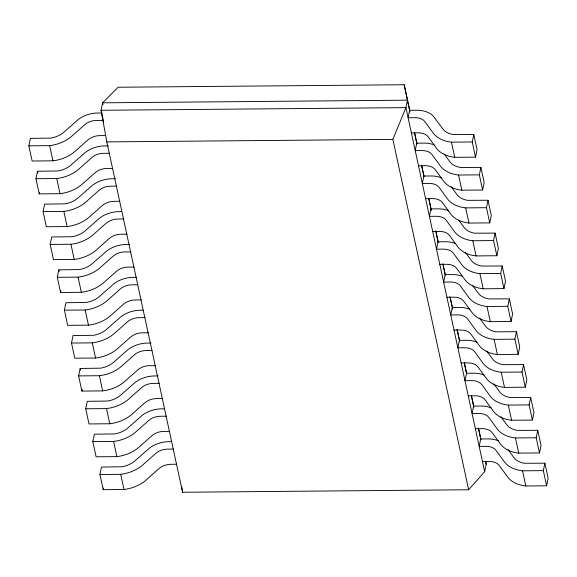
<?xml version="1.0" encoding="UTF-8"?>
<svg xmlns="http://www.w3.org/2000/svg" width="577" height="577" viewBox="0 0 577 577"><rect width="100%" height="100%" fill="white"/><g stroke="black" fill="none" stroke-linecap="round" stroke-linejoin="round"><path stroke-width="0.87" d="M105.692 135.573L99.626 135.624A13.235 9.052 -12.2 0 0 88.007 139.858L75.089 151.318A30.732 21.01 -12.2 0 1 52.918 160.824L32.132 161.012L28.85 145.837L30.393 138.386L50.877 138.112A20.087 13.733 -12.2 0 0 63.059 132.89L78.277 119.511A23.873 16.322 -12.2 0 1 95.97 113.07L102.136 112.969M112.796 168.441L106.738 168.491A13.235 9.052 -12.2 0 0 95.111 172.718L82.201 184.186A30.732 21.01 -12.2 0 1 60.022 193.692L39.236 193.872L35.962 178.704L37.505 171.254L57.981 170.98A20.087 13.733 -12.2 0 0 70.17 165.758L85.382 152.378A23.873 16.322 -12.2 0 1 103.074 145.938L108.353 145.844M39.236 193.872L39.582 192.22M119.908 201.308L113.842 201.359A13.235 9.052 -12.2 0 0 102.223 205.585L89.305 217.053A30.732 21.01 -12.2 0 1 67.134 226.559L46.348 226.739L43.066 211.571L44.609 204.121L65.093 203.847A20.087 13.733 -12.2 0 0 77.275 198.618L92.493 185.239A23.873 16.322 -12.2 0 1 110.185 178.805L115.465 178.704M127.012 234.168L120.954 234.226A13.235 9.052 -12.2 0 0 109.327 238.452L96.417 249.92A30.732 21.01 -12.2 0 1 74.238 259.426L53.459 259.607L50.177 244.439L51.721 236.988L72.197 236.714A20.087 13.733 -12.2 0 0 84.386 231.485L99.597 218.106A23.873 16.322 -12.2 0 1 117.297 211.672L121.682 211.579M134.124 267.036L128.058 267.093A13.235 9.052 -12.2 0 0 116.439 271.32L103.521 282.788A30.732 21.01 -12.2 0 1 81.35 292.294L60.563 292.474L57.282 277.306L58.825 269.856L79.309 269.582A20.087 13.733 -12.2 0 0 91.491 264.353L106.709 250.973A23.873 16.322 -12.2 0 1 124.401 244.54L129.681 244.439M60.563 292.474L60.91 290.815M141.228 299.903L135.169 299.961A13.235 9.052 -12.2 0 0 123.543 304.187L110.633 315.655A30.732 21.01 -12.2 0 1 88.454 325.161L67.675 325.341L64.393 310.174L65.937 302.723L86.413 302.442A20.087 13.733 -12.2 0 0 98.602 297.22L113.813 283.841A23.873 16.322 -12.2 0 1 131.513 277.4L136.785 277.306M148.339 332.77L142.274 332.821A13.235 9.052 -12.2 0 0 130.654 337.055L117.737 348.522A30.732 21.01 -12.2 0 1 95.566 358.028L74.779 358.209L71.498 343.041L73.041 335.583L93.524 335.309A20.087 13.733 -12.2 0 0 105.706 330.087L120.925 316.708A23.873 16.322 -12.2 0 1 138.617 310.267L143.002 310.181M155.444 365.638L149.385 365.688A13.235 9.052 -12.2 0 0 137.759 369.922L124.848 381.383A30.732 21.01 -12.2 0 1 102.67 390.896L81.891 391.076L78.609 375.901L80.153 368.451L100.629 368.176A20.087 13.733 -12.2 0 0 112.818 362.955L128.029 349.575A23.873 16.322 -12.2 0 1 145.729 343.135L151.008 343.041M81.891 391.076L82.23 389.417M162.555 398.505L156.497 398.556A13.235 9.052 -12.2 0 0 144.87 402.789L131.953 414.25A30.732 21.01 -12.2 0 1 109.781 423.756L88.995 423.944L85.713 408.768L87.257 401.318L107.74 401.044A20.087 13.733 -12.2 0 0 119.929 395.822L135.141 382.443A23.873 16.322 -12.2 0 1 152.833 376.002L158.112 375.908M169.667 431.372L163.601 431.423A13.235 9.052 -12.2 0 0 151.982 435.649L139.064 447.117A30.732 21.01 -12.2 0 1 116.893 456.623L96.107 456.804L92.825 441.636L94.368 434.185L114.845 433.911A20.087 13.733 -12.2 0 0 127.034 428.689L142.252 415.31A23.873 16.322 -12.2 0 1 159.944 408.869L164.33 408.783M176.771 464.24L170.713 464.29A13.235 9.052 -12.2 0 0 159.086 468.517L146.176 479.985A30.732 21.01 -12.2 0 1 123.997 489.491L103.211 489.671L99.936 474.503L101.473 467.053L121.956 466.779A20.087 13.733 -12.2 0 0 134.145 461.55L149.356 448.17A23.873 16.322 -12.2 0 1 167.049 441.737L171.434 441.65M103.211 489.671L103.557 488.019M409.648 110.286L408.105 117.737L415.036 117.679A13.235 9.052 -12.2 0 1 424.946 121.718L433.147 133.006A30.732 21.01 -12.2 0 0 451.459 142.158L472.246 141.978L473.789 134.52L453.349 134.607A20.087 13.733 -12.2 0 1 443.28 129.573L433.565 116.41A23.873 16.322 -12.2 0 0 418.476 110.257L409.648 110.286L404.188 84.747L118.126 87.242L102.634 102.829L101.09 110.286L106.81 141.892L182.584 492.253L468.647 489.758L484.658 471.683L486.202 464.233L485.654 461.665M411.387 132.905L418.318 132.847A13.235 9.052 -12.2 0 1 428.228 136.886L436.428 148.174A30.732 21.01 -12.2 0 0 454.741 157.326L475.527 157.146L477.064 149.695L473.789 134.52M418.498 165.772L425.422 165.714A13.235 9.052 -12.2 0 1 435.332 169.753L443.54 181.041A30.732 21.01 -12.2 0 0 461.845 190.194L482.632 190.013L479.35 174.845L480.893 167.388L460.453 167.474A20.087 13.733 -12.2 0 1 450.392 162.44L444.038 153.785M482.632 190.013L484.175 182.556L480.893 167.388M425.602 198.639L432.534 198.582A13.235 9.052 -12.2 0 1 442.444 202.621L450.644 213.901A30.732 21.01 -12.2 0 0 468.957 223.061L489.743 222.881L486.461 207.706L488.005 200.255L467.565 200.342A20.087 13.733 -12.2 0 1 457.496 195.307L451.142 186.652M489.743 222.881L491.287 215.423L488.005 200.255M432.714 231.507L439.638 231.449A13.235 9.052 -12.2 0 1 449.548 235.488L457.756 246.768A30.732 21.01 -12.2 0 0 476.061 255.928L496.847 255.741L493.566 240.573L495.109 233.122L474.669 233.202A20.087 13.733 -12.2 0 1 464.608 228.175L458.765 220.226M496.847 255.741L498.391 248.29L495.109 233.122M439.818 264.374L446.749 264.316A13.235 9.052 -12.2 0 1 456.659 268.355L464.86 279.636A30.732 21.01 -12.2 0 0 483.173 288.788L503.959 288.608L500.677 273.44L502.221 265.99L481.781 266.069A20.087 13.733 -12.2 0 1 471.719 261.042L465.358 252.387M503.959 288.608L505.502 281.158L502.221 265.99M446.93 297.242L453.854 297.177A13.235 9.052 -12.2 0 1 463.771 301.223L471.972 312.503A30.732 21.01 -12.2 0 0 490.284 321.656L511.063 321.476L507.782 306.308L509.325 298.857L488.885 298.936A20.087 13.733 -12.2 0 1 478.823 293.909L472.469 285.254M511.063 321.476L512.607 314.025L509.325 298.857M454.034 330.109L460.965 330.044A13.235 9.052 -12.2 0 1 470.875 334.09L479.083 345.371A30.732 21.01 -12.2 0 0 497.388 354.523L518.175 354.343L514.893 339.175L516.437 331.725L495.996 331.804A20.087 13.733 -12.2 0 1 485.935 326.77L479.581 318.122M518.175 354.343L519.718 346.892L516.437 331.725M461.146 362.976L468.077 362.911A13.235 9.052 -12.2 0 1 477.987 366.958L486.187 378.238A30.732 21.01 -12.2 0 0 504.5 387.391L525.279 387.21L522.005 372.042L523.541 364.585L503.101 364.671A20.087 13.733 -12.2 0 1 493.039 359.637L486.685 350.989M525.279 387.21L526.823 379.76L523.541 364.585M468.257 395.836L475.181 395.779A13.235 9.052 -12.2 0 1 485.091 399.818L493.299 411.105A30.732 21.01 -12.2 0 0 511.604 420.258L532.391 420.078L529.109 404.91L530.652 397.452L510.212 397.539A20.087 13.733 -12.2 0 1 500.151 392.504L493.797 383.849M532.391 420.078L533.934 412.627L530.652 397.452M475.361 428.704L482.293 428.646A13.235 9.052 -12.2 0 1 492.203 432.685L500.403 443.973A30.732 21.01 -12.2 0 0 518.716 453.125L539.495 452.945L536.221 437.77L537.764 430.319L517.324 430.406A20.087 13.733 -12.2 0 1 507.255 425.372L500.901 416.717M539.495 452.945L541.038 445.487L537.764 430.319M482.473 461.571L489.397 461.513A13.235 9.052 -12.2 0 1 499.307 465.552L507.515 476.833A30.732 21.01 -12.2 0 0 525.82 485.993L546.607 485.805L543.325 470.637L544.868 463.187L524.428 463.266A20.087 13.733 -12.2 0 1 514.367 458.239L508.012 449.584M546.607 485.805L548.15 478.355L544.868 463.187M468.647 489.758L392.872 139.396L405.919 107.625L407.463 100.174L404.188 84.747M103.276 120.398L96.345 120.456A13.235 9.052 -12.2 0 0 84.725 124.682L71.808 136.15A30.732 21.01 -12.2 0 1 49.636 145.656L28.85 145.837M106.81 141.892L392.872 139.396M109.515 153.273L103.456 153.323A13.235 9.052 -12.2 0 0 91.83 157.55L78.919 169.018A30.732 21.01 -12.2 0 1 56.741 178.524L35.962 178.704M434.293 144.971A23.873 16.322 -12.2 0 0 425.588 143.125L416.76 143.154L415.216 150.604L422.14 150.547A13.235 9.052 -12.2 0 1 432.05 154.586L440.258 165.866A30.732 21.01 -12.2 0 0 458.571 175.026L479.35 174.845M116.626 186.133L110.56 186.191A13.235 9.052 -12.2 0 0 98.941 190.417L86.023 201.885A30.732 21.01 -12.2 0 1 63.852 211.391L43.066 211.571M441.405 177.839A23.873 16.322 -12.2 0 0 432.692 175.992L423.864 176.021L422.321 183.472L429.252 183.414A13.235 9.052 -12.2 0 1 439.162 187.453L447.363 198.733A30.732 21.01 -12.2 0 0 465.675 207.886L486.461 207.706M123.73 219L117.672 219.058A13.235 9.052 -12.2 0 0 106.045 223.285L93.135 234.752A30.732 21.01 -12.2 0 1 70.957 244.259L50.177 244.439M448.509 210.706A23.873 16.322 -12.2 0 0 439.804 208.86L430.976 208.888L429.432 216.339L436.363 216.281A13.235 9.052 -12.2 0 1 446.273 220.32L454.474 231.601A30.732 21.01 -12.2 0 0 472.787 240.753L493.566 240.573M130.842 251.868L124.776 251.925A13.235 9.052 -12.2 0 0 113.157 256.152L100.239 267.62A30.732 21.01 -12.2 0 1 78.068 277.126L57.282 277.306M455.621 243.573A23.873 16.322 -12.2 0 0 446.908 241.727L438.08 241.756L436.544 249.206L443.468 249.141A13.235 9.052 -12.2 0 1 453.378 253.188L461.586 264.468A30.732 21.01 -12.2 0 0 479.891 273.621L500.677 273.44M137.946 284.735L131.888 284.786A13.235 9.052 -12.2 0 0 120.261 289.019L107.351 300.487A30.732 21.01 -12.2 0 1 85.172 309.993L64.393 310.174M462.725 276.441A23.873 16.322 -12.2 0 0 454.02 274.594L445.192 274.616L443.648 282.074L450.579 282.009A13.235 9.052 -12.2 0 1 460.489 286.055L468.69 297.335A30.732 21.01 -12.2 0 0 487.002 306.488L507.782 306.308M145.058 317.602L138.999 317.653A13.235 9.052 -12.2 0 0 127.373 321.887L114.455 333.347A30.732 21.01 -12.2 0 1 92.284 342.861L71.498 343.041M469.837 309.308A23.873 16.322 -12.2 0 0 461.131 307.462L452.303 307.483L450.76 314.941L457.684 314.876A13.235 9.052 -12.2 0 1 467.594 318.922L475.801 330.203A30.732 21.01 -12.2 0 0 494.107 339.355L514.893 339.175M152.169 350.47L146.104 350.52A13.235 9.052 -12.2 0 0 134.484 354.747L121.567 366.215A30.732 21.01 -12.2 0 1 99.395 375.721L78.609 375.901M476.948 342.175A23.873 16.322 -12.2 0 0 468.236 340.322L459.407 340.351L457.864 347.801L464.795 347.743A13.235 9.052 -12.2 0 1 474.705 351.782L482.906 363.07A30.732 21.01 -12.2 0 0 501.218 372.223L522.005 372.042M159.274 383.337L153.215 383.388A13.235 9.052 -12.2 0 0 141.589 387.614L128.678 399.082A30.732 21.01 -12.2 0 1 106.5 408.588L85.713 408.768M484.053 375.036A23.873 16.322 -12.2 0 0 475.347 373.189L466.519 373.218L464.975 380.669L471.899 380.611A13.235 9.052 -12.2 0 1 481.809 384.65L490.017 395.937A30.732 21.01 -12.2 0 0 508.323 405.09L529.109 404.91M166.385 416.205L160.319 416.255A13.235 9.052 -12.2 0 0 148.7 420.482L135.783 431.949A30.732 21.01 -12.2 0 1 113.611 441.455L92.825 441.636M491.164 407.903A23.873 16.322 -12.2 0 0 482.451 406.057L473.623 406.085L472.08 413.536L479.011 413.478A13.235 9.052 -12.2 0 1 488.921 417.517L497.122 428.798A30.732 21.01 -12.2 0 0 515.434 437.957L536.221 437.77M173.489 449.065L167.431 449.122A13.235 9.052 -12.2 0 0 155.804 453.349L142.894 464.817A30.732 21.01 -12.2 0 1 120.716 474.323L99.936 474.503M498.268 440.77A23.873 16.322 -12.2 0 0 489.563 438.924L480.735 438.953L479.191 446.403L486.115 446.346A13.235 9.052 -12.2 0 1 496.025 450.385L504.233 461.665A30.732 21.01 -12.2 0 0 522.538 470.818L543.325 470.637M472.246 141.978L475.527 157.146M451.459 142.158L454.741 157.326M458.571 175.026L461.845 190.194M465.675 207.886L468.957 223.061M472.787 240.753L476.061 255.928M479.891 273.621L483.173 288.788M487.002 306.488L490.284 321.656M494.107 339.355L497.388 354.523M501.218 372.223L504.5 387.391M508.323 405.09L511.604 420.258M515.434 437.957L518.716 453.125M522.538 470.818L525.82 485.993M414.474 132.284L416.947 143.731M421.708 165.736L423.994 176.302M428.754 198.308L431.033 208.874M435.794 230.879L438.268 242.326M443.028 264.331L445.314 274.897M450.074 296.903L452.361 307.469M457.121 329.474L459.595 340.92M464.355 362.926L466.642 373.492M471.402 395.497L473.681 406.057M478.441 428.069L480.886 439.393M410.016 111.974L407.463 100.174L102.634 102.829L103.009 104.574M414.452 132.494L416.926 143.933M421.498 165.051L423.972 176.49M428.725 198.488L431.336 210.569M435.772 231.052L438.246 242.491M442.811 263.61L445.285 275.049M450.038 297.047L452.707 309.366M457.085 329.604L459.559 341.043M464.312 363.041L466.598 373.6M471.359 395.598L473.832 407.037M478.398 428.156L480.872 439.595M485.632 461.593L486.202 464.233M484.658 471.683L405.919 107.625L101.09 110.286L103.636 122.079M49.636 145.656L52.918 160.824M56.741 178.524L60.022 193.692M63.852 211.391L67.134 226.559M70.957 244.259L74.238 259.426M78.068 277.126L81.35 292.294M85.172 309.993L88.454 325.161M92.284 342.861L95.566 358.028M99.395 375.721L102.67 390.896M106.5 408.588L109.781 423.756M113.611 441.455L116.893 456.623M120.716 474.323L123.997 489.491M37.505 171.254L37.866 172.941M58.825 269.856L59.193 271.536M80.153 368.451L80.513 370.138M181.661 486.281L182.584 492.253"/></g></svg>
